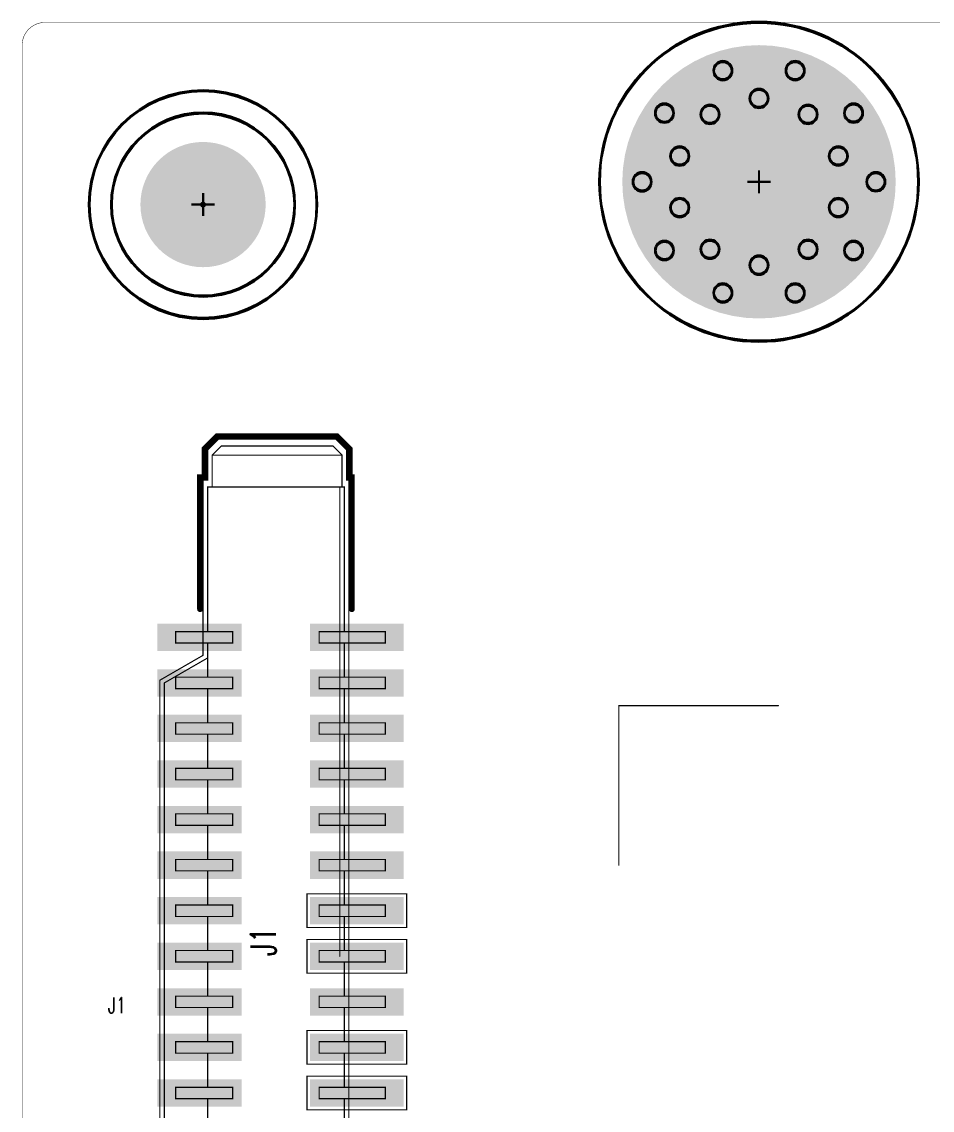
# Model space of a CAD drawing. Extents: x 0 to 100, y -2 to 79.
# Drawn here: x -0.02 to 19.96, y 55.12 to 79.01 of the extents above; entities that cross this region are included whole.
import ezdxf

# ---------------------------------------------------------------- set-up
doc = ezdxf.new("R2010")
doc.units = 0
doc.header["$MEASUREMENT"] = 0
doc.linetypes.add('KEEPOUT_10010100$0', pattern=[2, 1, 1])
doc.layers.get('0').update_dxf_attribs({"linetype": 'CONTINUOUS'})
for name, color, linetype in [('BOARD_OUTLINE_00', 183, 'CONTINUOUS'), ('DRIL_PLTE_THRU_01', 34, 'CONTINUOUS'), ('DRIL_PLTE_THRU_02', 1, 'CONTINUOUS'), ('DRIL_PLTE_THRU_03', 3, 'CONTINUOUS'), ('DRIL_PLTE_THRU_04', 146, 'CONTINUOUS'), ('DRIL_PLTE_THRU_05', 5, 'CONTINUOUS'), ('DRIL_PLTE_THRU_06', 176, 'CONTINUOUS'), ('DRIL_SYMBOL', 183, 'CONTINUOUS'), ('KEEPOUT_-1', 183, 'CONTINUOUS'), ('KEEPOUT_00', 43, 'CONTINUOUS'), ('KEEPOUT_01', 43, 'CONTINUOUS'), ('PADS_BOT', 5, 'CONTINUOUS'), ('PADS_INNER', 43, 'CONTINUOUS'), ('PADS_TOP', 43, 'CONTINUOUS'), ('PART_NAME_01', 130, 'CONTINUOUS'), ('PART_NAME_26', 2, 'CONTINUOUS'), ('PART_TOP_2DLINE_02', 16, 'CONTINUOUS'), ('PART_TOP_2DLINE_15', 96, 'CONTINUOUS'), ('PART_TOP_2DLINE_26', 2, 'CONTINUOUS')]:
    doc.layers.add(name, color=color, linetype=linetype)
doc.styles.add('W0$03', font='simplex', dxfattribs={"width": 0.75})
doc.styles.add('W0$0624986667', font='simplex', dxfattribs={"width": 0.75})

# ---------------------------------------------------------------- blocks, each defined once
blk = doc.blocks.new('BOARD_462')
at = {"layer": 'BOARD_OUTLINE_00', "const_width": 0.01}
blk.add_lwpolyline([(0, 0.5, 0.48073), (0.5, 0), (99.5, 0, 0.235929), (100, 0.5), (100, 78.5, 0.414214), (99.5, 79), (0.5, 79, 0.414214), (0, 78.5)], format="xyb", close=True, dxfattribs=at)
blk = doc.blocks.new('SMOOTH_0$0254')
at = {"const_width": 0.0127}
blk.add_lwpolyline([(-0.00635, 0, 1), (0.00635, 0, 1)], format="xyb", close=True, dxfattribs=at)
blk = doc.blocks.new('SMOOTH_0$1299993333')
at = {"const_width": 0.065}
blk.add_lwpolyline([(-0.032, 0, 1), (0.032, 0, 1)], format="xyb", close=True, dxfattribs=at)
blk = doc.blocks.new('PART_BODY_TOP_410')
at = {"layer": 'PART_TOP_2DLINE_02', "const_width": 0.0254}
for points in [[(-0.63, 0.68), (-1.37, 0.68), (-1.37, 2.87), (-0.63, 2.87)], [(0.37, 0.68), (-0.37, 0.68), (-0.37, 2.87), (0.37, 2.87)], [(2.37, 0.68), (1.63, 0.68), (1.63, 2.87), (2.37, 2.87)], [(3.37, 0.68), (2.63, 0.68), (2.63, 2.87), (3.37, 2.87)], [(5.37, 0.68), (4.63, 0.68), (4.63, 2.87), (5.37, 2.87)], [(6.37, 0.68), (5.63, 0.68), (5.63, 2.87), (6.37, 2.87)]]:
    blk.add_lwpolyline(points, close=True, dxfattribs=at)
at = {"layer": 'PART_TOP_2DLINE_15', "const_width": 0.0254}
for points in [[(-6.875, 0.95), (-7.125, 0.95), (-7.125, 2.4), (-6.875, 2.4)], [(-5.875, 0.95), (-6.125, 0.95), (-6.125, 2.4), (-5.875, 2.4)], [(-4.875, 0.95), (-5.125, 0.95), (-5.125, 2.4), (-4.875, 2.4)], [(-3.875, 0.95), (-4.125, 0.95), (-4.125, 2.4), (-3.875, 2.4)], [(-2.875, 0.95), (-3.125, 0.95), (-3.125, 2.4), (-2.875, 2.4)], [(-1.875, 0.95), (-2.125, 0.95), (-2.125, 2.4), (-1.875, 2.4)], [(-0.875, 0.95), (-1.125, 0.95), (-1.125, 2.4), (-0.875, 2.4)], [(0.125, 0.95), (0.125, 2.4), (-0.125, 2.4), (-0.125, 0.95)], [(1.125, 0.95), (1.125, 2.4), (0.875, 2.4), (0.875, 0.95)], [(2.125, 0.95), (2.125, 2.4), (1.875, 2.4), (1.875, 0.95)], [(3.125, 0.95), (3.125, 2.4), (2.875, 2.4), (2.875, 0.95)], [(4.125, 0.95), (4.125, 2.4), (3.875, 2.4), (3.875, 0.95)], [(5.125, 0.95), (5.125, 2.4), (4.875, 2.4), (4.875, 0.95)], [(6.125, 0.95), (6.125, 2.4), (5.875, 2.4), (5.875, 0.95)], [(7.125, 0.95), (7.125, 2.4), (6.875, 2.4), (6.875, 0.95)], [(-10.45, 1.55), (-10.45, 1.6), (10.45, 1.6), (10.45, 1.55), (11.112, 1.55), (11.35, 1.312), (11.35, -1.262), (11.112, -1.5), (10.45, -1.5), (10.45, -1.6), (6.606, -1.6), (6.058, -2.55), (-6.058, -2.55), (-6.606, -1.6), (-10.45, -1.6), (-10.45, -1.5), (-11.112, -1.5), (-11.35, -1.262), (-11.35, 1.312), (-11.112, 1.55)], [(-6.875, -2.2), (-7.125, -2.2), (-7.125, -0.95), (-6.875, -0.95)], [(-5.875, -2.2), (-6.125, -2.2), (-6.125, -0.95), (-5.875, -0.95)], [(-4.875, -2.2), (-5.125, -2.2), (-5.125, -0.95), (-4.875, -0.95)], [(-3.875, -2.2), (-4.125, -2.2), (-4.125, -0.95), (-3.875, -0.95)], [(-2.875, -2.2), (-3.125, -2.2), (-3.125, -0.95), (-2.875, -0.95)], [(-1.875, -2.2), (-2.125, -2.2), (-2.125, -0.95), (-1.875, -0.95)], [(-0.875, -2.2), (-1.125, -2.2), (-1.125, -0.95), (-0.875, -0.95)], [(0.125, -2.2), (-0.125, -2.2), (-0.125, -0.95), (0.125, -0.95)], [(1.125, -2.2), (0.875, -2.2), (0.875, -0.95), (1.125, -0.95)], [(2.125, -2.2), (1.875, -2.2), (1.875, -0.95), (2.125, -0.95)], [(3.125, -2.2), (3.125, -0.95), (2.875, -0.95), (2.875, -2.2)], [(4.125, -2.2), (4.125, -0.95), (3.875, -0.95), (3.875, -2.2)], [(5.125, -2.2), (5.125, -0.95), (4.875, -0.95), (4.875, -2.2)], [(6.125, -2.2), (6.125, -0.95), (5.875, -0.95), (5.875, -2.2)], [(7.125, -2.2), (7.125, -0.95), (6.875, -0.95), (6.875, -2.2)]]:
    blk.add_lwpolyline(points, close=True, dxfattribs=at)
for points in [[(-10.3, -1.4), (-11, -1.4), (-11.2, -1.2), (-11.2, 1.25), (-11, 1.45)], [(-10.3, 1.45), (-11, 1.45), (-11, -1.4)], [(-7.125, -1.5), (-10.3, -1.5), (-10.3, 1.5), (-7.125, 1.5)], [(-6.125, 1.5), (-6.875, 1.5)], [(-5.125, 1.5), (-5.875, 1.5)], [(-4.125, 1.5), (-4.875, 1.5)], [(-3.125, 1.5), (-3.875, 1.5)], [(-2.125, 1.5), (-2.875, 1.5)], [(-1.125, 1.5), (-1.875, 1.5)], [(-0.125, 1.5), (-0.875, 1.5)], [(0.875, 1.5), (0.125, 1.5)], [(1.875, 1.5), (1.125, 1.5)], [(2.875, 1.5), (2.125, 1.5)], [(3.875, 1.5), (3.125, 1.5)], [(4.875, 1.5), (4.125, 1.5)], [(5.875, 1.5), (5.125, 1.5)], [(6.875, 1.5), (6.125, 1.5)], [(7.125, -1.5), (10.3, -1.5), (10.3, 1.5), (7.125, 1.5)], [(10.3, -1.4), (11, -1.4), (11.2, -1.2), (11.2, 1.25), (11, 1.45), (10.3, 1.45)], [(11, -1.4), (11, 1.45)], [(0, 1.4), (-10.3, 1.4)], [(-6.125, -1.5), (-6.875, -1.5)], [(6.548, -1.5), (6, -2.45), (-6, -2.45), (-6.548, -1.5)], [(-5.125, -1.5), (-5.875, -1.5)], [(-4.125, -1.5), (-4.875, -1.5)], [(-3.125, -1.5), (-3.875, -1.5)], [(-2.125, -1.5), (-2.875, -1.5)], [(-1.125, -1.5), (-1.875, -1.5)], [(-0.125, -1.5), (-0.875, -1.5)], [(0.875, -1.5), (0.125, -1.5)], [(1.875, -1.5), (1.125, -1.5)], [(2.875, -1.5), (2.125, -1.5)], [(3.875, -1.5), (3.125, -1.5)], [(4.875, -1.5), (4.125, -1.5)], [(5.875, -1.5), (5.125, -1.5)], [(6.875, -1.5), (6.125, -1.5)]]:
    blk.add_lwpolyline(points, dxfattribs=at)
at = {"layer": 'PART_TOP_2DLINE_26', "const_width": 0.13}
for points in [[(-7.62, 1.665), (-10.515, 1.665), (-10.515, 1.615), (-11.139, 1.615), (-11.415, 1.339), (-11.415, -1.289), (-11.139, -1.565), (-10.515, -1.565), (-10.515, -1.665), (-7.62, -1.665)], [(7.62, -1.665), (10.515, -1.665), (10.515, -1.565), (11.139, -1.565), (11.415, -1.289), (11.415, 1.339), (11.139, 1.615), (10.515, 1.615), (10.515, 1.665), (7.62, 1.665)]]:
    blk.add_lwpolyline(points, dxfattribs=at)
at = {"layer": 'PART_TOP_2DLINE_02'}
for p in [(-1.37, 2.87), (-0.63, 2.87), (-0.37, 2.87), (0.37, 2.87), (1.63, 2.87), (2.37, 2.87), (2.63, 2.87), (3.37, 2.87), (4.63, 2.87), (5.37, 2.87), (5.63, 2.87), (6.37, 2.87), (-1.37, 0.68), (-0.63, 0.68), (-0.37, 0.68), (0.37, 0.68), (1.63, 0.68), (2.37, 0.68), (2.63, 0.68), (3.37, 0.68), (4.63, 0.68), (5.37, 0.68), (5.63, 0.68), (6.37, 0.68)]:
    blk.add_blockref('SMOOTH_0$0254', p, dxfattribs=at)
at = {"layer": 'PART_TOP_2DLINE_15'}
for p in [(-7.125, 2.4), (-6.875, 2.4), (-6.125, 2.4), (-5.875, 2.4), (-5.125, 2.4), (-4.875, 2.4), (-4.125, 2.4), (-3.875, 2.4), (-3.125, 2.4), (-2.875, 2.4), (-2.125, 2.4), (-1.875, 2.4), (-1.125, 2.4), (-0.875, 2.4), (-0.125, 2.4), (0.125, 2.4), (0.875, 2.4), (1.125, 2.4), (1.875, 2.4), (2.125, 2.4), (2.875, 2.4), (3.125, 2.4), (3.875, 2.4), (4.125, 2.4), (4.875, 2.4), (5.125, 2.4), (5.875, 2.4), (6.125, 2.4), (6.875, 2.4), (7.125, 2.4), (-11.112, 1.55), (-11, 1.45), (-11, 1.45), (-10.45, 1.6), (-10.45, 1.55), (-10.3, 1.5), (-10.3, 1.45), (-7.125, 1.5), (-6.875, 1.5), (-6.125, 1.5), (-5.875, 1.5), (-5.125, 1.5), (-4.875, 1.5), (-4.125, 1.5), (-3.875, 1.5), (-3.125, 1.5), (-2.875, 1.5), (-2.125, 1.5), (-1.875, 1.5), (-1.125, 1.5), (-0.875, 1.5), (-0.125, 1.5), (0.125, 1.5), (0.875, 1.5), (1.125, 1.5), (1.875, 1.5), (2.125, 1.5), (2.875, 1.5), (3.125, 1.5), (3.875, 1.5), (4.125, 1.5), (4.875, 1.5), (5.125, 1.5), (5.875, 1.5), (6.125, 1.5), (6.875, 1.5), (7.125, 1.5), (10.3, 1.5), (10.3, 1.45), (10.45, 1.6), (10.45, 1.55), (11, 1.45), (11, 1.45), (11.112, 1.55), (-11.35, 1.312), (-11.2, 1.25), (-10.3, 1.4), (0, 1.4), (11.2, 1.25), (11.35, 1.312), (-7.125, 0.95), (-6.875, 0.95), (-6.125, 0.95), (-5.875, 0.95), (-5.125, 0.95), (-4.875, 0.95), (-4.125, 0.95), (-3.875, 0.95), (-3.125, 0.95), (-2.875, 0.95), (-2.125, 0.95), (-1.875, 0.95), (-1.125, 0.95), (-0.875, 0.95), (-0.125, 0.95), (0.125, 0.95), (0.875, 0.95), (1.125, 0.95), (1.875, 0.95), (2.125, 0.95), (2.875, 0.95), (3.125, 0.95), (3.875, 0.95), (4.125, 0.95), (4.875, 0.95), (5.125, 0.95), (5.875, 0.95), (6.125, 0.95), (6.875, 0.95), (7.125, 0.95), (-7.125, -0.95), (-6.875, -0.95), (-6.125, -0.95), (-5.875, -0.95), (-5.125, -0.95), (-4.875, -0.95), (-4.125, -0.95), (-3.875, -0.95), (-3.125, -0.95), (-2.875, -0.95), (-2.125, -0.95), (-1.875, -0.95), (-1.125, -0.95), (-0.875, -0.95), (-0.125, -0.95), (0.125, -0.95), (0.875, -0.95), (1.125, -0.95), (1.875, -0.95), (2.125, -0.95), (2.875, -0.95), (3.125, -0.95), (3.875, -0.95), (4.125, -0.95), (4.875, -0.95), (5.125, -0.95), (5.875, -0.95), (6.125, -0.95), (6.875, -0.95), (7.125, -0.95), (-11.2, -1.2), (11.2, -1.2), (-11.35, -1.262), (-11, -1.4), (-11, -1.4), (-10.3, -1.4), (10.3, -1.4), (11, -1.4), (11, -1.4), (11.35, -1.262), (-11.112, -1.5), (-10.45, -1.5), (-10.45, -1.6), (-10.3, -1.5), (-7.125, -1.5), (-6.875, -1.5), (-6.606, -1.6), (-6.548, -1.5), (-6.125, -1.5), (-5.875, -1.5), (-5.125, -1.5), (-4.875, -1.5), (-4.125, -1.5), (-3.875, -1.5), (-3.125, -1.5), (-2.875, -1.5), (-2.125, -1.5), (-1.875, -1.5), (-1.125, -1.5), (-0.875, -1.5), (-0.125, -1.5), (0.125, -1.5), (0.875, -1.5), (1.125, -1.5), (1.875, -1.5), (2.125, -1.5), (2.875, -1.5), (3.125, -1.5), (3.875, -1.5), (4.125, -1.5), (4.875, -1.5), (5.125, -1.5), (5.875, -1.5), (6.125, -1.5), (6.548, -1.5), (6.606, -1.6), (6.875, -1.5), (7.125, -1.5), (10.3, -1.5), (10.45, -1.5), (10.45, -1.6), (11.112, -1.5), (-7.125, -2.2), (-6.875, -2.2), (-6.125, -2.2), (-5.875, -2.2), (-5.125, -2.2), (-4.875, -2.2), (-4.125, -2.2), (-3.875, -2.2), (-3.125, -2.2), (-2.875, -2.2), (-2.125, -2.2), (-1.875, -2.2), (-1.125, -2.2), (-0.875, -2.2), (-0.125, -2.2), (0.125, -2.2), (0.875, -2.2), (1.125, -2.2), (1.875, -2.2), (2.125, -2.2), (2.875, -2.2), (3.125, -2.2), (3.875, -2.2), (4.125, -2.2), (4.875, -2.2), (5.125, -2.2), (5.875, -2.2), (6.125, -2.2), (6.875, -2.2), (7.125, -2.2), (-6.058, -2.55), (-6, -2.45), (6, -2.45), (6.058, -2.55)]:
    blk.add_blockref('SMOOTH_0$0254', p, dxfattribs=at)
at = {"layer": 'PART_TOP_2DLINE_26'}
for p in [(-11.139, 1.615), (-10.515, 1.665), (-10.515, 1.615), (-7.62, 1.665), (7.62, 1.665), (10.515, 1.665), (10.515, 1.615), (11.139, 1.615), (-11.415, 1.339), (11.415, 1.339), (-11.415, -1.289), (11.415, -1.289), (-11.139, -1.565), (-10.515, -1.565), (-10.515, -1.665), (-7.62, -1.665), (7.62, -1.665), (10.515, -1.565), (10.515, -1.665), (11.139, -1.565)]:
    blk.add_blockref('SMOOTH_0$1299993333', p, dxfattribs=at)
blk = doc.blocks.new('DRIL_HOLE_0')
blk.add_lwpolyline([(0, 0, 1), (0, 0, 1)], format="xyb", close=True)
blk = doc.blocks.new('PAD_0')
blk.add_lwpolyline([(0, 0, 1), (0, 0, 1)], format="xyb", close=True)
blk = doc.blocks.new('PAD_27')
at = {"const_width": 0.6}
blk.add_lwpolyline([(-1.025, 0), (1.025, 0)], dxfattribs=at)
blk = doc.blocks.new('STK_TOP_12')
at = {"layer": 'DRIL_PLTE_THRU_01'}
blk.add_blockref('DRIL_HOLE_0', (0, 0), dxfattribs=at)
at = {"layer": 'DRIL_PLTE_THRU_02'}
blk.add_blockref('DRIL_HOLE_0', (0, 0), dxfattribs=at)
at = {"layer": 'DRIL_PLTE_THRU_03'}
blk.add_blockref('DRIL_HOLE_0', (0, 0), dxfattribs=at)
at = {"layer": 'DRIL_PLTE_THRU_04'}
blk.add_blockref('DRIL_HOLE_0', (0, 0), dxfattribs=at)
at = {"layer": 'DRIL_PLTE_THRU_05'}
blk.add_blockref('DRIL_HOLE_0', (0, 0), dxfattribs=at)
at = {"layer": 'DRIL_PLTE_THRU_06'}
blk.add_blockref('DRIL_HOLE_0', (0, 0), dxfattribs=at)
at = {"layer": 'PADS_BOT'}
blk.add_blockref('PAD_0', (0, 0), dxfattribs=at)
at = {"layer": 'PADS_INNER'}
blk.add_blockref('PAD_0', (0, 0), dxfattribs=at)
at = {"layer": 'PADS_TOP', "rotation": 90}
blk.add_blockref('PAD_27', (0, 0), dxfattribs=at)
blk = doc.blocks.new('PAD_28')
at = {"const_width": 0.6}
blk.add_lwpolyline([(-0.925, 0), (0.925, 0)], dxfattribs=at)
blk = doc.blocks.new('STK_TOP_13')
at = {"layer": 'DRIL_PLTE_THRU_01'}
blk.add_blockref('DRIL_HOLE_0', (0, 0), dxfattribs=at)
at = {"layer": 'DRIL_PLTE_THRU_02'}
blk.add_blockref('DRIL_HOLE_0', (0, 0), dxfattribs=at)
at = {"layer": 'DRIL_PLTE_THRU_03'}
blk.add_blockref('DRIL_HOLE_0', (0, 0), dxfattribs=at)
at = {"layer": 'DRIL_PLTE_THRU_04'}
blk.add_blockref('DRIL_HOLE_0', (0, 0), dxfattribs=at)
at = {"layer": 'DRIL_PLTE_THRU_05'}
blk.add_blockref('DRIL_HOLE_0', (0, 0), dxfattribs=at)
at = {"layer": 'DRIL_PLTE_THRU_06'}
blk.add_blockref('DRIL_HOLE_0', (0, 0), dxfattribs=at)
at = {"layer": 'PADS_BOT'}
blk.add_blockref('PAD_0', (0, 0), dxfattribs=at)
at = {"layer": 'PADS_INNER'}
blk.add_blockref('PAD_0', (0, 0), dxfattribs=at)
at = {"layer": 'PADS_TOP', "rotation": 90}
blk.add_blockref('PAD_28', (0, 0), dxfattribs=at)
blk = doc.blocks.new('SYM_TOP_9')
for name, p in [('PART_BODY_TOP_410', (0, 0)), ('STK_TOP_12', (-7, 1.775)), ('STK_TOP_12', (-6, 1.775)), ('STK_TOP_12', (-5, 1.775)), ('STK_TOP_12', (-4, 1.775)), ('STK_TOP_12', (-3, 1.775)), ('STK_TOP_12', (-2, 1.775)), ('STK_TOP_12', (-1, 1.775)), ('STK_TOP_12', (0, 1.775)), ('STK_TOP_12', (1, 1.775)), ('STK_TOP_12', (2, 1.775)), ('STK_TOP_12', (3, 1.775)), ('STK_TOP_12', (4, 1.775)), ('STK_TOP_12', (5, 1.775)), ('STK_TOP_12', (6, 1.775)), ('STK_TOP_12', (7, 1.775)), ('STK_TOP_13', (-7, -1.675)), ('STK_TOP_13', (-6, -1.675)), ('STK_TOP_13', (-5, -1.675)), ('STK_TOP_13', (-4, -1.675)), ('STK_TOP_13', (-3, -1.675)), ('STK_TOP_13', (-2, -1.675)), ('STK_TOP_13', (-1, -1.675)), ('STK_TOP_13', (0, -1.675)), ('STK_TOP_13', (1, -1.675)), ('STK_TOP_13', (2, -1.675)), ('STK_TOP_13', (3, -1.675)), ('STK_TOP_13', (4, -1.675)), ('STK_TOP_13', (5, -1.675)), ('STK_TOP_13', (6, -1.675)), ('STK_TOP_13', (7, -1.675))]:
    blk.add_blockref(name, p)
blk = doc.blocks.new('PART_TOP_75')
blk.add_blockref('SYM_TOP_9', (0, 0))
at = {"layer": 'PART_NAME_01', "style": 'W0$03', "width": 0.75}
blk.add_text('J1', height=0.35, rotation=90, dxfattribs=at).set_placement((1.252, -3.69))
at = {"layer": 'PART_NAME_26', "style": 'W0$0624986667', "width": 0.75}
blk.add_text('J1', height=0.56, rotation=180, dxfattribs=at).set_placement((0, 0))
blk = doc.blocks.new('PART_BODY_TOP_432')
at = {"layer": 'PART_TOP_2DLINE_15', "const_width": 0.0254}
blk.add_lwpolyline([(31.375, -30.4), (34.875, -30.4), (34.875, -26.9)], dxfattribs=at)
at = {"layer": 'PART_TOP_2DLINE_15'}
for p in [(34.875, -26.9), (31.375, -30.4), (34.875, -30.4)]:
    blk.add_blockref('SMOOTH_0$0254', p, dxfattribs=at)
blk = doc.blocks.new('SYM_TOP_34')
blk.add_blockref('PART_BODY_TOP_432', (0, 0))
blk = doc.blocks.new('PART_TOP_119')
blk.add_blockref('SYM_TOP_34', (0, 0))
blk = doc.blocks.new('PART_BODY_TOP_461')
at = {"layer": 'KEEPOUT_-1', "linetype": 'KEEPOUT_10010100$0'}
for points in [[(11.595, 60.94), (11.621, 60.94, 1), (11.194, 60.94), (11.219, 60.94, -1)], [(11.219, 60.94), (11.194, 60.94, 1), (11.621, 60.94), (11.595, 60.94, -1)], [(13.181, 60.94), (13.207, 60.94, 1), (12.779, 60.94), (12.804, 60.94, -1)], [(12.804, 60.94), (12.779, 60.94, 1), (13.207, 60.94), (13.181, 60.94, -1)], [(2.486, 58), (2.512, 58, 1), (-2.512, 58), (-2.486, 58, -1)], [(12.388, 60.33), (12.414, 60.33, 1), (11.986, 60.33), (12.012, 60.33, -1)], [(10.313, 60.008), (10.339, 60.008, 1), (9.911, 60.008), (9.936, 60.008, -1)], [(12.012, 60.33), (11.986, 60.33, 1), (12.414, 60.33), (12.388, 60.33, -1)], [(14.463, 60.008), (14.489, 60.008, 1), (14.062, 60.008), (14.087, 60.008, -1)], [(9.936, 60.008), (9.911, 60.008, 1), (10.339, 60.008), (10.313, 60.008, -1)], [(11.312, 59.98), (11.338, 59.98, 1), (10.911, 59.98), (10.936, 59.98, -1)], [(10.936, 59.98), (10.911, 59.98, 1), (11.338, 59.98), (11.312, 59.98, -1)], [(13.464, 59.98), (13.49, 59.98, 1), (13.062, 59.98), (13.087, 59.98, -1)], [(13.087, 59.98), (13.062, 59.98, 1), (13.49, 59.98), (13.464, 59.98, -1)], [(14.087, 60.008), (14.062, 60.008, 1), (14.489, 60.008), (14.463, 60.008, -1)], [(10.648, 59.066), (10.674, 59.066, 1), (10.245, 59.066), (10.271, 59.066, -1)], [(14.128, 59.066), (14.154, 59.066, 1), (13.727, 59.066), (13.753, 59.066, -1)], [(10.271, 59.066), (10.245, 59.066, 1), (10.674, 59.066), (10.648, 59.066, -1)], [(13.753, 59.066), (13.727, 59.066, 1), (14.154, 59.066), (14.128, 59.066, -1)], [(9.823, 58.5), (9.849, 58.5, 1), (9.421, 58.5), (9.446, 58.5, -1)], [(14.953, 58.5), (14.979, 58.5, 1), (14.552, 58.5), (14.577, 58.5, -1)], [(9.446, 58.5), (9.421, 58.5, 1), (9.849, 58.5), (9.823, 58.5, -1)], [(14.577, 58.5), (14.552, 58.5, 1), (14.979, 58.5), (14.953, 58.5, -1)], [(10.648, 57.934), (10.674, 57.934, 1), (10.245, 57.934), (10.271, 57.934, -1)], [(14.128, 57.934), (14.154, 57.934, 1), (13.727, 57.934), (13.753, 57.934, -1)], [(-2.486, 58), (-2.512, 58, 1), (2.512, 58), (2.486, 58, -1)], [(10.271, 57.934), (10.245, 57.934, 1), (10.674, 57.934), (10.648, 57.934, -1)], [(13.753, 57.934), (13.727, 57.934, 1), (14.154, 57.934), (14.128, 57.934, -1)], [(10.313, 56.992), (10.339, 56.992, 1), (9.911, 56.992), (9.936, 56.992, -1)], [(11.312, 57.019), (11.338, 57.019, 1), (10.911, 57.019), (10.936, 57.019, -1)], [(13.464, 57.019), (13.49, 57.019, 1), (13.062, 57.019), (13.087, 57.019, -1)], [(14.463, 56.992), (14.489, 56.992, 1), (14.062, 56.992), (14.087, 56.992, -1)], [(9.936, 56.992), (9.911, 56.992, 1), (10.339, 56.992), (10.313, 56.992, -1)], [(10.936, 57.019), (10.911, 57.019, 1), (11.338, 57.019), (11.312, 57.019, -1)], [(12.388, 56.67), (12.414, 56.67, 1), (11.986, 56.67), (12.012, 56.67, -1)], [(13.087, 57.019), (13.062, 57.019, 1), (13.49, 57.019), (13.464, 57.019, -1)], [(14.087, 56.992), (14.062, 56.992, 1), (14.489, 56.992), (14.463, 56.992, -1)], [(12.012, 56.67), (11.986, 56.67, 1), (12.414, 56.67), (12.388, 56.67, -1)], [(11.595, 56.06), (11.621, 56.06, 1), (11.194, 56.06), (11.219, 56.06, -1)], [(13.181, 56.06), (13.207, 56.06, 1), (12.779, 56.06), (12.804, 56.06, -1)], [(11.219, 56.06), (11.194, 56.06, 1), (11.621, 56.06), (11.595, 56.06, -1)], [(12.804, 56.06), (12.779, 56.06, 1), (13.207, 56.06), (13.181, 56.06, -1)]]:
    blk.add_lwpolyline(points, format="xyb", close=True, dxfattribs=at)
at = {"layer": 'KEEPOUT_00', "linetype": 'KEEPOUT_10010100$0'}
for points in [[(15.687, 58.5), (15.713, 58.5, 1), (8.687, 58.5), (8.713, 58.5, -1)], [(15.686, 58.5), (15.712, 58.5, 1), (8.688, 58.5), (8.714, 58.5, -1)], [(1.997, 58), (2.023, 58, 1), (-2.023, 58), (-1.997, 58, -1)], [(1.996, 58), (2.022, 58, 1), (-2.022, 58), (-1.996, 58, -1)], [(8.713, 58.5), (8.687, 58.5, 1), (15.713, 58.5), (15.687, 58.5, -1)], [(8.714, 58.5), (8.688, 58.5, 1), (15.712, 58.5), (15.686, 58.5, -1)], [(-1.997, 58), (-2.023, 58, 1), (2.023, 58), (1.997, 58, -1)], [(-1.996, 58), (-2.022, 58, 1), (2.022, 58), (1.996, 58, -1)]]:
    blk.add_lwpolyline(points, format="xyb", close=True, dxfattribs=at)
at = {"layer": 'KEEPOUT_01', "linetype": 'KEEPOUT_10010100$0'}
for points in [[(11.595, 60.94), (11.621, 60.94, 1), (11.194, 60.94), (11.219, 60.94, -1)], [(11.219, 60.94), (11.194, 60.94, 1), (11.621, 60.94), (11.595, 60.94, -1)], [(13.181, 60.94), (13.207, 60.94, 1), (12.779, 60.94), (12.804, 60.94, -1)], [(12.804, 60.94), (12.779, 60.94, 1), (13.207, 60.94), (13.181, 60.94, -1)], [(2.486, 58), (2.512, 58, 1), (-2.512, 58), (-2.486, 58, -1)], [(12.388, 60.33), (12.414, 60.33, 1), (11.986, 60.33), (12.012, 60.33, -1)], [(10.313, 60.008), (10.339, 60.008, 1), (9.911, 60.008), (9.936, 60.008, -1)], [(12.012, 60.33), (11.986, 60.33, 1), (12.414, 60.33), (12.388, 60.33, -1)], [(14.463, 60.008), (14.489, 60.008, 1), (14.062, 60.008), (14.087, 60.008, -1)], [(9.936, 60.008), (9.911, 60.008, 1), (10.339, 60.008), (10.313, 60.008, -1)], [(11.312, 59.98), (11.338, 59.98, 1), (10.911, 59.98), (10.936, 59.98, -1)], [(10.936, 59.98), (10.911, 59.98, 1), (11.338, 59.98), (11.312, 59.98, -1)], [(13.464, 59.98), (13.49, 59.98, 1), (13.062, 59.98), (13.087, 59.98, -1)], [(13.087, 59.98), (13.062, 59.98, 1), (13.49, 59.98), (13.464, 59.98, -1)], [(14.087, 60.008), (14.062, 60.008, 1), (14.489, 60.008), (14.463, 60.008, -1)], [(10.648, 59.066), (10.674, 59.066, 1), (10.245, 59.066), (10.271, 59.066, -1)], [(14.128, 59.066), (14.154, 59.066, 1), (13.727, 59.066), (13.753, 59.066, -1)], [(10.271, 59.066), (10.245, 59.066, 1), (10.674, 59.066), (10.648, 59.066, -1)], [(13.753, 59.066), (13.727, 59.066, 1), (14.154, 59.066), (14.128, 59.066, -1)], [(9.823, 58.5), (9.849, 58.5, 1), (9.421, 58.5), (9.446, 58.5, -1)], [(14.953, 58.5), (14.979, 58.5, 1), (14.552, 58.5), (14.577, 58.5, -1)], [(9.446, 58.5), (9.421, 58.5, 1), (9.849, 58.5), (9.823, 58.5, -1)], [(14.577, 58.5), (14.552, 58.5, 1), (14.979, 58.5), (14.953, 58.5, -1)], [(10.648, 57.934), (10.674, 57.934, 1), (10.245, 57.934), (10.271, 57.934, -1)], [(14.128, 57.934), (14.154, 57.934, 1), (13.727, 57.934), (13.753, 57.934, -1)], [(-2.486, 58), (-2.512, 58, 1), (2.512, 58), (2.486, 58, -1)], [(10.271, 57.934), (10.245, 57.934, 1), (10.674, 57.934), (10.648, 57.934, -1)], [(13.753, 57.934), (13.727, 57.934, 1), (14.154, 57.934), (14.128, 57.934, -1)], [(10.313, 56.992), (10.339, 56.992, 1), (9.911, 56.992), (9.936, 56.992, -1)], [(11.312, 57.019), (11.338, 57.019, 1), (10.911, 57.019), (10.936, 57.019, -1)], [(13.464, 57.019), (13.49, 57.019, 1), (13.062, 57.019), (13.087, 57.019, -1)], [(14.463, 56.992), (14.489, 56.992, 1), (14.062, 56.992), (14.087, 56.992, -1)], [(9.936, 56.992), (9.911, 56.992, 1), (10.339, 56.992), (10.313, 56.992, -1)], [(10.936, 57.019), (10.911, 57.019, 1), (11.338, 57.019), (11.312, 57.019, -1)], [(12.388, 56.67), (12.414, 56.67, 1), (11.986, 56.67), (12.012, 56.67, -1)], [(13.087, 57.019), (13.062, 57.019, 1), (13.49, 57.019), (13.464, 57.019, -1)], [(14.087, 56.992), (14.062, 56.992, 1), (14.489, 56.992), (14.463, 56.992, -1)], [(12.012, 56.67), (11.986, 56.67, 1), (12.414, 56.67), (12.388, 56.67, -1)], [(11.595, 56.06), (11.621, 56.06, 1), (11.194, 56.06), (11.219, 56.06, -1)], [(13.181, 56.06), (13.207, 56.06, 1), (12.779, 56.06), (12.804, 56.06, -1)], [(11.219, 56.06), (11.194, 56.06, 1), (11.621, 56.06), (11.595, 56.06, -1)], [(12.804, 56.06), (12.779, 56.06, 1), (13.207, 56.06), (13.181, 56.06, -1)]]:
    blk.add_lwpolyline(points, format="xyb", close=True, dxfattribs=at)
blk = doc.blocks.new('DRIL_SYMBOL_2$7499993333')
at = {"layer": 'DRIL_SYMBOL', "const_width": 0.0508}
for points in [[(0, -0.254), (0, 0.254)], [(-0.254, 0), (0.254, 0)]]:
    blk.add_lwpolyline(points, dxfattribs=at)
blk = doc.blocks.new('DRIL_HOLE_2$7499993333')
at = {"const_width": 1.375}
blk.add_lwpolyline([(-0.687, 0, 1), (0.687, 0, 1)], format="xyb", close=True, dxfattribs=at)
blk.add_blockref('DRIL_SYMBOL_2$7499993333', (0, 0))
blk = doc.blocks.new('PAD_43')
at = {"const_width": 0.065}
blk.add_lwpolyline([(0, -0.032, 1), (0, 0.032, 1)], format="xyb", close=True, dxfattribs=at)
blk = doc.blocks.new('STK_TOP_171')
at = {"layer": 'DRIL_PLTE_THRU_01'}
blk.add_blockref('DRIL_HOLE_2$7499993333', (0, 0), dxfattribs=at)
at = {"layer": 'DRIL_PLTE_THRU_02'}
blk.add_blockref('DRIL_HOLE_2$7499993333', (0, 0), dxfattribs=at)
at = {"layer": 'DRIL_PLTE_THRU_03'}
blk.add_blockref('DRIL_HOLE_2$7499993333', (0, 0), dxfattribs=at)
at = {"layer": 'DRIL_PLTE_THRU_04'}
blk.add_blockref('DRIL_HOLE_2$7499993333', (0, 0), dxfattribs=at)
at = {"layer": 'DRIL_PLTE_THRU_05'}
blk.add_blockref('DRIL_HOLE_2$7499993333', (0, 0), dxfattribs=at)
at = {"layer": 'DRIL_PLTE_THRU_06'}
blk.add_blockref('DRIL_HOLE_2$7499993333', (0, 0), dxfattribs=at)
at = {"layer": 'PADS_BOT'}
blk.add_blockref('PAD_43', (0, 0), dxfattribs=at)
at = {"layer": 'PADS_INNER'}
blk.add_blockref('PAD_43', (0, 0), dxfattribs=at)
at = {"layer": 'PADS_TOP'}
blk.add_blockref('PAD_43', (0, 0), dxfattribs=at)
blk = doc.blocks.new('DRIL_SYMBOL_3$75')
at = {"layer": 'DRIL_SYMBOL', "const_width": 0.0508}
for points in [[(0, -0.254), (0, 0.254)], [(-0.254, 0), (0.254, 0)]]:
    blk.add_lwpolyline(points, dxfattribs=at)
blk = doc.blocks.new('DRIL_HOLE_3$75')
at = {"const_width": 1.875}
blk.add_lwpolyline([(-0.9375, 0, 1), (0.9375, 0, 1)], format="xyb", close=True, dxfattribs=at)
blk.add_blockref('DRIL_SYMBOL_3$75', (0, 0))
blk = doc.blocks.new('PAD_65')
at = {"const_width": 3}
blk.add_lwpolyline([(0, -1.5, 1), (0, 1.5, 1)], format="xyb", close=True, dxfattribs=at)
blk = doc.blocks.new('STK_TOP_172')
at = {"layer": 'DRIL_PLTE_THRU_01'}
blk.add_blockref('DRIL_HOLE_3$75', (0, 0), dxfattribs=at)
at = {"layer": 'DRIL_PLTE_THRU_02'}
blk.add_blockref('DRIL_HOLE_3$75', (0, 0), dxfattribs=at)
at = {"layer": 'DRIL_PLTE_THRU_03'}
blk.add_blockref('DRIL_HOLE_3$75', (0, 0), dxfattribs=at)
at = {"layer": 'DRIL_PLTE_THRU_04'}
blk.add_blockref('DRIL_HOLE_3$75', (0, 0), dxfattribs=at)
at = {"layer": 'DRIL_PLTE_THRU_05'}
blk.add_blockref('DRIL_HOLE_3$75', (0, 0), dxfattribs=at)
at = {"layer": 'DRIL_PLTE_THRU_06'}
blk.add_blockref('DRIL_HOLE_3$75', (0, 0), dxfattribs=at)
at = {"layer": 'PADS_BOT'}
blk.add_blockref('PAD_65', (0, 0), dxfattribs=at)
at = {"layer": 'PADS_INNER'}
blk.add_blockref('PAD_65', (0, 0), dxfattribs=at)
at = {"layer": 'PADS_TOP'}
blk.add_blockref('PAD_65', (0, 0), dxfattribs=at)
blk = doc.blocks.new('SYM_TOP_37')
for name, p in [('PART_BODY_TOP_461', (0, 0)), ('STK_TOP_172', (12.2, 58.5)), ('STK_TOP_171', (0, 58))]:
    blk.add_blockref(name, p)
blk = doc.blocks.new('PART_TOP_414')
blk.add_blockref('SYM_TOP_37', (0, 0))

msp = doc.modelspace()

# ---------------------------------------------------------------- block references
for name, p in [('BOARD_462', (-0.01, 0)), ('PART_TOP_414', (3.96, 17.002))]:
    msp.add_blockref(name, p)
for name, p, rotation in [('PART_TOP_75', (5.56, 58.502), 270), ('PART_TOP_119', (47.96, 33.602), 180)]:
    msp.add_blockref(name, p, dxfattribs=dict(rotation=rotation))

doc.saveas('drawing.dxf')
